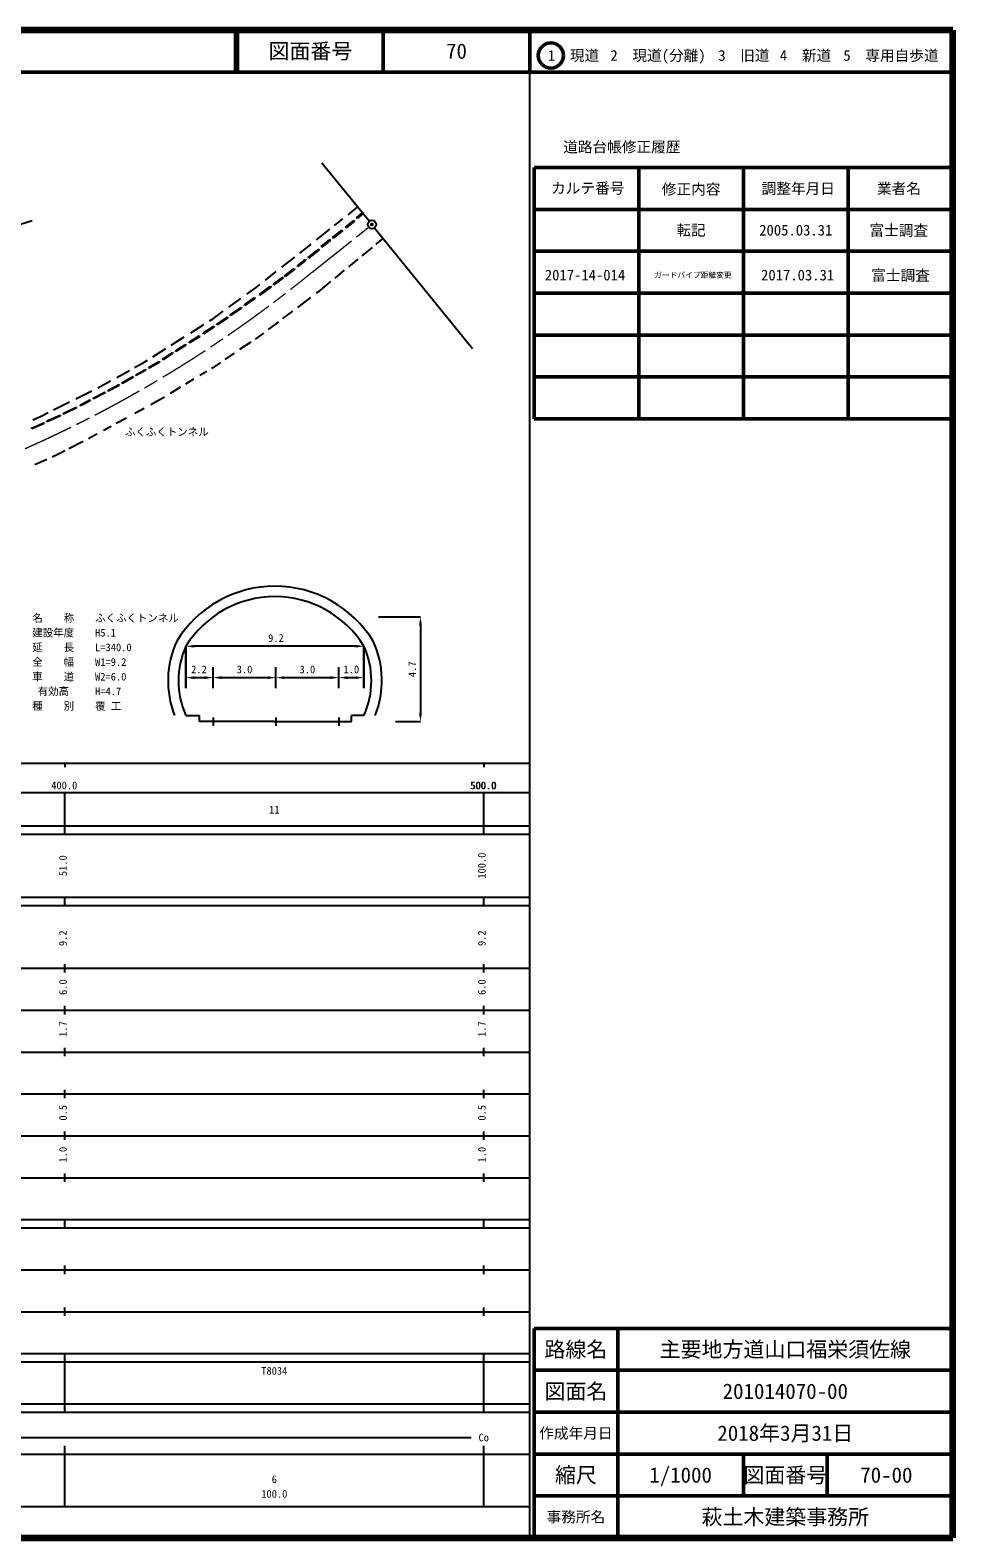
# Model space of a CAD drawing. Units: millimetres, scale not verified. Extents: x 40000 to 680000, y 20000 to 380000.
# Drawn here: x 459704 to 680000, y 20000 to 380000 of the extents above; entities that cross this region are included whole.
import ezdxf
from ezdxf.enums import TextEntityAlignment as Align

# ---------------------------------------------------------------- set-up
doc = ezdxf.new("R2010")
doc.units = ezdxf.units.MM
doc.header["$LTSCALE"] = 1000
doc.header["$PDMODE"] = 32
doc.header["$PDSIZE"] = 500
doc.linetypes.add('CHAIN', pattern=[18.5, 12, -1.5, 3.5, -1.5])
for name, color, linetype, lineweight in [('M-BGD', 7, 'Continuous', 25), ('M-BMK', 2, 'CHAIN', 13), ('M-BMK-SRVR', 3, 'Continuous', 25), ('M-STR-STR1', 1, 'Continuous', 25), ('M-TTL', 2, 'Continuous', 140), ('M-TTL-BAND', 7, 'Continuous', 25), ('M-TTL-FRAM', 2, 'Continuous', 50), ('M-TTL-LINE', 7, 'Continuous', 50)]:
    doc.layers.add(name, color=color, linetype=linetype, lineweight=lineweight)
doc.layers.add('M-OTRS', color=6, linetype='Continuous')
doc.layers.add('M-TTL-TXT', color=7, linetype='Continuous')
doc.styles.add('ＭＳ ゴシック', font='')
doc.styles.get('ＭＳ ゴシック').set_extended_font_data('MS Gothic')

msp = doc.modelspace()

# ---------------------------------------------------------------- hatches: boundary and pattern name
at = {"layer": 'M-STR-STR1'}
for points in [[(552892, 239895), (552558, 237895), (553225, 237895)], [(496892, 232895), (498892, 232561), (498892, 233228)], [(539392, 232895), (537392, 233228), (537392, 232561)], [(496892, 225395), (498892, 225061), (498892, 225728)], [(503392, 225395), (501392, 225728), (501392, 225061)], [(503392, 225395), (505392, 225061), (505392, 225728)], [(518392, 225395), (516392, 225728), (516392, 225061)], [(518392, 225395), (520392, 225061), (520392, 225728)], [(533392, 225395), (531392, 225728), (531392, 225061)], [(533392, 225395), (535392, 225061), (535392, 225728)], [(539392, 225395), (537392, 225728), (537392, 225061)], [(552892, 214895), (553225, 216895), (552558, 216895)]]:
    msp.add_hatch(color=256, dxfattribs=at).paths.add_polyline_path(points)

# ---------------------------------------------------------------- linework, layer by layer
at = {"layer": 'M-BGD'}
for p, q in [((532400, 333376), (534373, 334957)), ((535593, 335935), (537904, 337788)), ((537657, 335194), (539068, 336359)), ((537784, 335040), (537657, 335194)), ((539195, 336205), (537784, 335040)), ((539068, 336359), (539195, 336205)), ((528109, 329935), (531271, 332470)), ((531908, 330512), (534131, 332260)), ((534254, 332103), (532032, 330355)), ((534131, 332260), (534254, 332103)), ((535020, 332942), (536975, 334572)), ((535148, 332788), (535020, 332942)), ((537103, 334418), (535148, 332788)), ((536975, 334572), (537103, 334418)), ((524106, 326758), (525916, 328177)), ((525916, 328177), (526833, 328912)), ((526041, 325741), (528619, 327727)), ((528619, 327727), (528741, 327568)), ((529212, 328379), (531286, 330008)), ((529335, 328221), (529212, 328379)), ((531409, 329851), (529335, 328221)), ((531286, 330008), (531409, 329851)), ((532032, 330355), (531908, 330512)), ((541338, 328117), (538905, 326118)), ((543987, 330295), (542274, 328887)), ((519825, 323401), (522888, 325803)), ((523522, 323756), (525419, 325208)), ((525540, 325049), (523644, 323597)), ((525419, 325208), (525540, 325049)), ((526163, 325583), (526041, 325741)), ((528741, 327568), (526163, 325583)), ((537948, 325331), (535698, 323481)), ((515855, 320289), (518472, 322341)), ((517773, 319340), (519996, 321000)), ((520115, 320840), (517893, 319180)), ((519996, 321000), (520115, 320840)), ((520440, 321326), (522752, 323074)), ((520561, 321166), (520440, 321326)), ((522872, 322915), (520561, 321166)), ((522752, 323074), (522872, 322915)), ((523644, 323597), (523522, 323756)), ((534698, 322659), (532427, 320792)), ((511420, 316943), (513626, 318542)), ((513626, 318542), (514552, 319268)), ((514454, 316851), (517092, 318866)), ((514576, 316692), (514454, 316851)), ((517213, 318707), (514576, 316692)), ((517092, 318866), (517213, 318707)), ((517893, 319180), (517773, 319340)), ((528374, 317460), (527989, 317170)), ((531416, 319961), (528374, 317460)), ((507169, 313862), (509982, 315901)), ((507461, 312021), (510069, 313799)), ((510181, 313634), (507574, 311856)), ((510069, 313799), (510181, 313634)), ((510869, 314421), (513299, 316170)), ((510986, 314259), (510869, 314421)), ((513416, 316007), (510986, 314259)), ((513299, 316170), (513416, 316007)), ((526639, 316153), (523503, 313789)), ((498065, 307756), (501184, 309732)), ((502523, 310580), (503450, 311167)), ((503450, 311167), (505804, 312873)), ((504261, 309769), (506809, 311458)), ((504371, 309602), (504261, 309769)), ((506920, 311291), (504371, 309602)), ((506809, 311458), (506920, 311291)), ((507574, 311856), (507461, 312021)), ((518979, 310379), (516529, 308533)), ((522330, 312905), (519971, 311127)), ((493332, 304756), (496508, 306769)), ((497653, 305472), (500082, 307043)), ((500191, 306875), (497761, 305304)), ((500082, 307043), (500191, 306875)), ((501060, 307695), (503549, 309295)), ((501168, 307526), (501060, 307695)), ((503658, 309127), (501168, 307526)), ((503549, 309295), (503658, 309127)), ((513676, 306382), (513398, 306195)), ((515378, 307665), (513676, 306382)), ((488964, 301989), (492101, 303977)), ((491311, 301472), (493652, 303042)), ((493764, 302876), (491423, 301306)), ((493652, 303042), (493764, 302876)), ((494393, 303457), (496764, 304939)), ((494499, 303288), (494393, 303457)), ((496870, 304769), (494499, 303288)), ((496764, 304939), (496870, 304769)), ((497761, 305304), (497653, 305472)), ((508415, 302843), (506209, 301359)), ((512361, 305497), (509722, 303722)), ((484623, 299437), (487079, 300795)), ((484940, 297679), (487251, 299012)), ((487351, 298839), (485040, 297506)), ((487079, 300795), (487706, 301192)), ((487251, 299012), (487351, 298839)), ((488022, 299427), (490541, 300909)), ((488123, 299255), (488022, 299427)), ((490642, 300736), (488123, 299255)), ((490541, 300909), (490642, 300736)), ((491423, 301306), (491311, 301472)), ((503288, 299394), (502988, 299212)), ((505155, 300650), (503288, 299394)), ((475871, 294600), (478921, 296286)), ((478273, 293975), (480880, 295367)), ((480376, 297090), (483413, 298768)), ((480880, 295367), (480975, 295191)), ((481621, 295782), (484199, 297264)), ((481721, 295609), (481621, 295782)), ((484299, 297091), (481721, 295609)), ((484199, 297264), (484299, 297091)), ((485040, 297506), (484940, 297679)), ((498734, 296635), (496812, 295471)), ((501853, 298525), (500222, 297537)), ((470606, 291977), (474414, 293875)), ((471635, 290448), (473976, 291693)), ((473976, 291693), (474070, 291516)), ((474746, 292137), (477532, 293560)), ((474837, 291959), (474746, 292137)), ((477623, 293382), (474837, 291959)), ((477532, 293560), (477623, 293382)), ((478367, 293798), (478273, 293975)), ((480975, 295191), (478367, 293798)), ((491751, 292404), (490350, 291556)), ((495594, 294733), (493109, 293227)), ((462351, 287865), (463968, 288671)), ((463693, 286685), (466834, 288107)), ((465290, 289329), (469070, 291213)), ((466834, 288107), (466917, 287925)), ((467605, 288493), (470657, 289974)), ((467692, 288313), (467605, 288493)), ((470744, 289794), (467692, 288313)), ((470657, 289974), (470744, 289794)), ((471729, 290272), (471635, 290448)), ((474070, 291516), (471729, 290272)), ((486956, 289699), (484669, 288447)), ((490350, 291556), (488527, 290558)), ((459989, 284966), (462952, 286240)), ((460068, 284783), (459989, 284966)), ((463031, 286057), (460068, 284783)), ((460332, 286952), (462351, 287865)), ((462952, 286240), (463031, 286057)), ((463776, 286503), (463693, 286685)), ((466917, 287925), (463776, 286503)), ((479007, 285349), (477237, 284381)), ((482681, 287359), (480272, 286041)), ((472344, 281787), (468904, 280002)), ((475335, 283340), (473625, 282453)), ((475694, 283536), (475335, 283340)), ((463686, 277501), (460830, 276230)), ((466475, 278741), (464941, 278059)), ((467961, 279513), (466475, 278741))]:
    msp.add_line(p, q, dxfattribs=at)
at = {"layer": 'M-BMK'}
msp.add_line((527055, 322233), (540574, 333006), dxfattribs=at)
msp.add_arc((337080, 554418), 300000, 293.87957, 309.29027, dxfattribs=at)
at = {"layer": 'M-BMK-SRVR'}
for p, q in [((529314, 348336), (540685, 334372)), ((446019, 330146), (460200, 334532)), ((541945, 332820), (565286, 303958))]:
    msp.add_line(p, q, dxfattribs=at)
msp.add_circle((541317, 333597), 1000, dxfattribs=at)
at = {"layer": 'M-OTRS'}
msp.add_point((541299, 333579), dxfattribs=at)
at = {"layer": 'M-STR-STR1'}
for p, q in [((542892, 239895), (552892, 239895)), ((552892, 237895), (552892, 216895)), ((496892, 222895), (496892, 232895)), ((496892, 232895), (496892, 222895)), ((537392, 232895), (498892, 232895)), ((539392, 222895), (539392, 232895)), ((539392, 232895), (539392, 222895)), ((503392, 222895), (503392, 227895)), ((518392, 222895), (518392, 227895)), ((533392, 222895), (533392, 227895)), ((498892, 225395), (501392, 225395)), ((505392, 225395), (516392, 225395)), ((520392, 225395), (531392, 225395)), ((535392, 225395), (537392, 225395)), ((496892, 216395), (500142, 216395)), ((500142, 214895), (500142, 216395)), ((536392, 214895), (536392, 216395)), ((539392, 216395), (536392, 216395)), ((517892, 214895), (500142, 214895)), ((503392, 215895), (503392, 213895)), ((517892, 214895), (536392, 214895)), ((518392, 215895), (518392, 213895)), ((533392, 215895), (533392, 213895)), ((546892, 214895), (552892, 214895))]:
    msp.add_line(p, q, dxfattribs=at)
for centre, radius, start, end in [((518139, 219732), 27500, 31.46452, 148.45407), ((518139, 219732), 25000, 31.7694, 148.2306), ((515111, 224645), 22500, 155.08948, 201.51019), ((521173, 224645), 22500, 338.48981, 24.80527), ((515111, 224645), 20000, 155.63802, 204.36198), ((521173, 224645), 20000, 335.63802, 24.36198)]:
    msp.add_arc(centre, radius, start, end, dxfattribs=at)
at = {"layer": 'M-TTL'}
for p, q in [((680000, 380000), (40000, 380000)), ((680000, 20000), (680000, 380000)), ((40000, 20000), (680000, 20000))]:
    msp.add_line(p, q, dxfattribs=at)
at = {"layer": 'M-TTL-BAND'}
for p, q in [((579000, 20000), (579000, 370000)), ((40000, 205000), (579000, 205000)), ((468000, 205000), (468000, 204000)), ((568000, 205000), (568000, 204000)), ((68000, 198000), (579000, 198000)), ((468000, 188000), (468000, 198000)), ((568000, 188000), (568000, 198000)), ((40000, 190000), (579000, 190000)), ((40000, 188000), (579000, 188000)), ((40000, 173000), (579000, 173000)), ((468000, 171000), (468000, 173000)), ((568000, 171000), (568000, 173000)), ((40000, 171000), (579000, 171000)), ((40000, 156000), (579000, 156000)), ((468000, 155000), (468000, 157000)), ((568000, 155000), (568000, 157000)), ((46000, 146000), (579000, 146000)), ((468000, 145000), (468000, 147000)), ((568000, 145000), (568000, 147000)), ((468000, 135000), (468000, 137000)), ((568000, 135000), (568000, 137000)), ((52000, 136000), (579000, 136000)), ((46000, 126000), (579000, 126000)), ((468000, 125000), (468000, 127000)), ((568000, 125000), (568000, 127000)), ((52000, 116000), (579000, 116000)), ((468000, 115000), (468000, 117000)), ((568000, 115000), (568000, 117000)), ((46000, 106000), (579000, 106000)), ((468000, 105000), (468000, 107000)), ((568000, 105000), (568000, 107000)), ((40000, 96000), (579000, 96000)), ((40000, 94000), (579000, 94000)), ((468000, 94000), (468000, 96000)), ((568000, 94000), (568000, 96000)), ((49000, 84000), (579000, 84000)), ((468000, 83000), (468000, 85000)), ((568000, 83000), (568000, 85000)), ((40000, 74000), (579000, 74000)), ((468000, 73000), (468000, 75000)), ((568000, 73000), (568000, 75000)), ((40000, 64000), (579000, 64000)), ((40000, 62000), (579000, 62000)), ((468000, 62000), (468000, 64000)), ((468000, 52000), (468000, 62000)), ((468000, 52000), (468000, 62000)), ((568000, 62000), (568000, 64000)), ((568000, 52000), (568000, 62000)), ((40000, 52000), (579000, 52000)), ((468000, 50000), (468000, 52000)), ((568000, 50000), (568000, 52000)), ((40000, 50000), (579000, 50000)), ((424500, 44000), (565000, 44000)), ((40000, 40000), (579000, 40000)), ((468000, 27500), (468000, 42000)), ((568000, 27500), (568000, 42000)), ((68000, 27500), (579000, 27500))]:
    msp.add_line(p, q, dxfattribs=at)
at = {"layer": 'M-TTL-FRAM'}
for p, q in [((580000, 347197), (580000, 287197)), ((580000, 347197), (680000, 347197)), ((580000, 287197), (680000, 287197)), ((680000, 70000), (580000, 70000)), ((580000, 70000), (580000, 20000))]:
    msp.add_line(p, q, dxfattribs=at)
at = {"layer": 'M-TTL-LINE'}
for p, q in [((508747, 380000), (508747, 370000)), ((509247, 380000), (509247, 370000)), ((543997, 380000), (543997, 370000)), ((579000, 380000), (579000, 370000)), ((40000, 370000), (680000, 370000)), ((605000, 347197), (605000, 287197)), ((630000, 347197), (630000, 287197)), ((655000, 347197), (655000, 287197)), ((580000, 337197), (680000, 337197)), ((580000, 327197), (680000, 327197)), ((580000, 317197), (680000, 317197)), ((580000, 307197), (680000, 307197)), ((580000, 297197), (680000, 297197)), ((600000, 70000), (600000, 20000)), ((680000, 60000), (580000, 60000)), ((680000, 50000), (580000, 50000)), ((680000, 40000), (580000, 40000)), ((630000, 40000), (630000, 30000)), ((650000, 40000), (650000, 30000)), ((680000, 30000), (580000, 30000))]:
    msp.add_line(p, q, dxfattribs=at)
msp.add_circle((584031, 373958), 3000, dxfattribs=at)

# ---------------------------------------------------------------- texts
at = {"layer": 'M-STR-STR1', "style": 'ＭＳ ゴシック'}
for s, p in [('ふくふくトンネル', (482339, 282601)), ('名\u3000\u3000称', (460203, 238162)), ('ふくふくトンネル', (475203, 238162)), ('建設年度', (460203, 234662)), ('H5.1', (475203, 234662)), ('9.2', (516517, 233395)), ('延\u3000  長', (460203, 231162)), ('L=340.0', (475203, 231162)), ('全\u3000\u3000幅', (460203, 227662)), ('車\u3000\u3000道', (460203, 224162)), ('W1=9.2', (475203, 227662)), ('2.2', (498142, 225895)), ('3.0', (509017, 225895)), ('3.0', (524017, 225895)), ('1.0', (534517, 225895)), ('有効高', (461493, 220662)), ('W2=6.0', (475203, 224162)), ('種\u3000\u3000別', (460203, 217162)), ('覆 工', (475203, 217162)), ('H=4.7', (475203, 220662))]:
    msp.add_text(s, height=1833, dxfattribs=at).set_placement(p, align=Align.BOTTOM_LEFT)
msp.add_text('4.7', height=1833, rotation=90, dxfattribs=at).set_placement((552392, 225520), align=Align.BOTTOM_LEFT)
at = {"layer": 'M-TTL-BAND', "style": 'ＭＳ ゴシック'}
for s, p in [('400.0', (467844, 198195)), ('500.0', (567844, 198195)), ('500.0', (568000, 198195)), ('11', (518000, 192405)), ('Co', (568000, 42500)), ('6', (518000, 32523)), ('100.0', (518000, 29033))]:
    msp.add_text(s, height=1833, dxfattribs=at).set_placement(p, align=Align.BOTTOM_CENTER)
for s, p in [('51.0', (469000, 180500)), ('100.0', (569000, 180500)), ('9.2', (469000, 163174)), ('9.2', (569000, 163174)), ('6.0', (469000, 151500)), ('6.0', (569000, 151500)), ('1.7', (469000, 141500)), ('1.7', (569000, 141500)), ('0.5', (469000, 121500)), ('0.5', (569000, 121500)), ('1.0', (469000, 111500)), ('1.0', (569000, 111500))]:
    msp.add_text(s, height=1833, rotation=90, dxfattribs=at).set_placement(p, align=Align.BOTTOM_CENTER)
msp.add_text('T8034', height=1833, dxfattribs=at).set_placement((514875, 58405), align=Align.BOTTOM_LEFT)
at = {"layer": 'M-TTL-TXT', "style": 'ＭＳ ゴシック'}
for s, height, p in [('図面番号', 3666, (526622, 375000)), ('70', 3666, (561497, 375000)), ('1\u3000現道', 2566, (589448, 373958)), ('2\u3000現道(分離)', 2566, (609619, 373958)), ('3\u3000旧道', 2566, (630121, 373958)), ('4\u3000新道', 2566, (644824, 373958)), ('5\u3000専用自歩道', 2566, (665228, 373958)), ('道路台帳修正履歴', 2566, (600968, 352113)), ('カルテ番号', 2566, (592839, 342277)), ('修正内容', 2566, (617509, 342023)), ('調整年月日', 2566, (643089, 342197)), ('業者名', 2566, (667134, 342197)), ('転記', 2566, (617500, 332245)), ('2005.03.31', 2566, (642500, 332245)), ('富士調査', 2566, (667077, 332189)), ('2017-14-014', 2566, (592178, 321525)), ('ガードパイプ距離変更', 1320, (617938, 321525)), ('2017.03.31', 2566, (642938, 321525)), ('富士調査', 2566, (667514, 321468)), ('路線名', 3666, (590000, 65000)), ('路線名', 3666, (590000, 65000)), ('主要地方道山口福栄須佐線', 3666, (640000, 65000)), ('図面名', 3666, (590000, 55000)), ('図面名', 3666, (590000, 55000)), ('201014070-00', 3666, (640000, 55000)), ('2018年3月31日', 3666, (640000, 45000)), ('作成年月日', 2566, (590000, 45000)), ('作成年月日', 2566, (590000, 45000)), ('縮尺', 3666, (590000, 35000)), ('縮尺', 3666, (590000, 35000)), ('1/1000', 3666, (615000, 35000)), ('図面番号', 3666, (640000, 35000)), ('図面番号', 3666, (640000, 35000)), ('70-00', 3666, (664125, 35000)), ('事務所名', 2566, (590000, 25000)), ('事務所名', 2566, (590000, 25000)), ('萩土木建築事務所', 3666, (640000, 25000))]:
    msp.add_text(s, height=height, dxfattribs=at).set_placement(p, align=Align.MIDDLE_CENTER)

doc.saveas('drawing.dxf')
